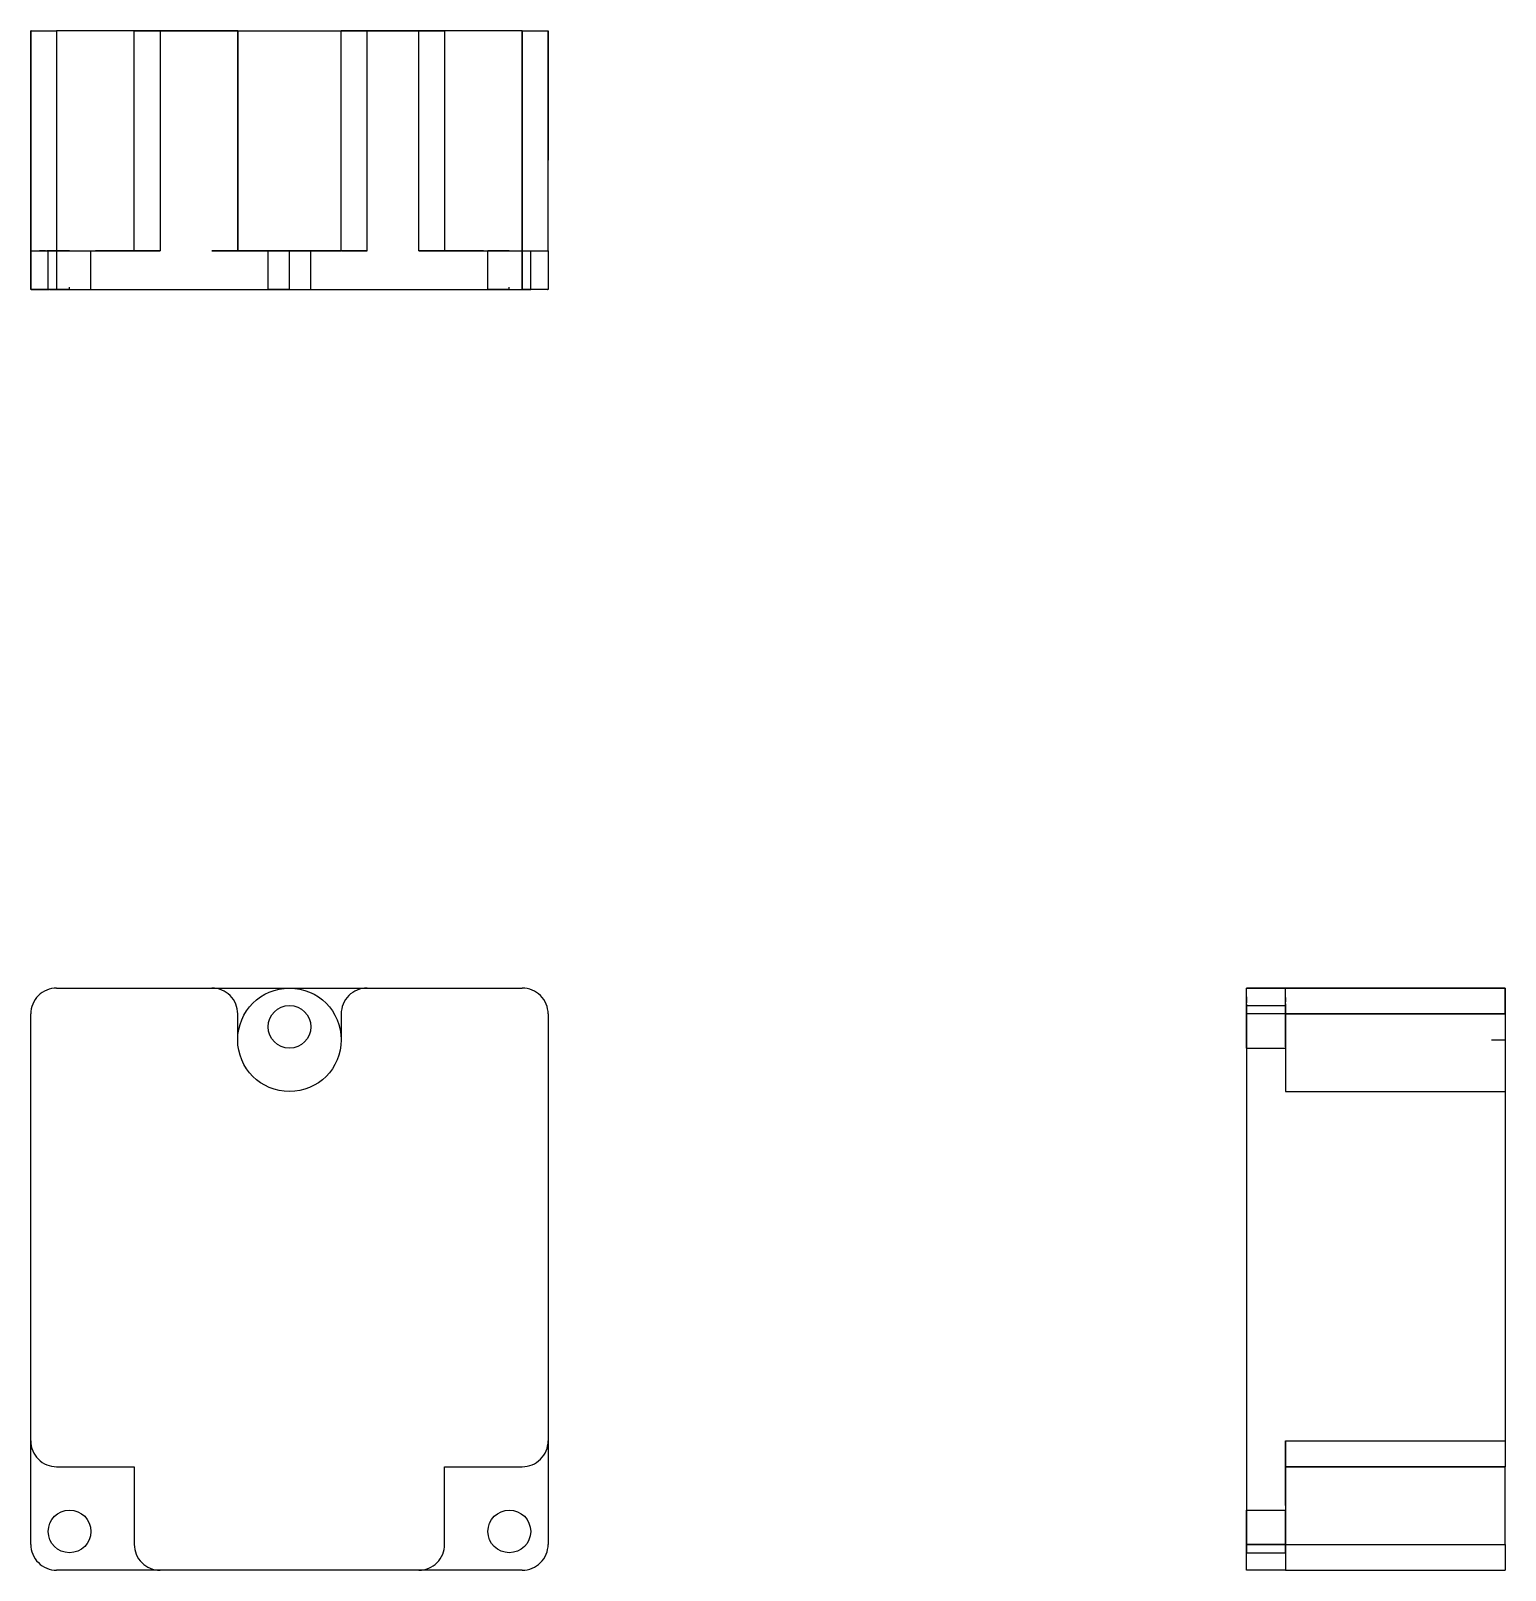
# Model space of a CAD drawing. Header units: millimetres. Extents: x 2 to 116, y 2 to 121.
import ezdxf

# ---------------------------------------------------------------- set-up
doc = ezdxf.new("R2010")
doc.units = ezdxf.units.MM
doc.layers.add('可见轮廓', color=7, linetype='Continuous')
doc.layers.add('隐藏线', color=5, linetype='Continuous')

msp = doc.modelspace()

# ---------------------------------------------------------------- linework, layer by layer
at = {"layer": '可见轮廓'}
for p, q in [((2, 112.5), (2, 121)), ((2, 121), (2.01, 121)), ((2, 121), (4, 121)), ((2, 121), (2, 101)), ((2, 104), (2, 121)), ((2.04, 121), (2.09, 121)), ((2.09, 121), (2.15, 121)), ((2.15, 121), (2.24, 121)), ((2.24, 121), (2.34, 121)), ((2.34, 121), (2.45, 121)), ((2.45, 121), (2.59, 121)), ((2.59, 121), (2.73, 121)), ((2.73, 121), (2.89, 121)), ((2.89, 121), (3.06, 121)), ((3.06, 121), (3.23, 121)), ((3.23, 121), (3.42, 121)), ((3.42, 121), (3.61, 121)), ((3.61, 121), (3.8, 121)), ((3.8, 121), (4, 121)), ((7, 121), (4, 121)), ((4, 121), (4, 112.5)), ((10, 121), (7, 121)), ((10, 121), (10.01, 121)), ((10, 112.5), (10, 121)), ((10, 121), (12, 121)), ((10, 104), (10, 121)), ((10.04, 121), (10.09, 121)), ((10.09, 121), (10.15, 121)), ((10.15, 121), (10.24, 121)), ((10.24, 121), (10.34, 121)), ((10.34, 121), (10.45, 121)), ((10.45, 121), (10.59, 121)), ((10.59, 121), (10.73, 121)), ((10.73, 121), (10.89, 121)), ((10.89, 121), (11.06, 121)), ((11.06, 121), (11.23, 121)), ((11.23, 121), (11.42, 121)), ((11.42, 121), (11.61, 121)), ((11.61, 121), (11.8, 121)), ((11.8, 121), (12, 121)), ((12, 121), (22, 121)), ((12, 121), (12, 112.5)), ((16, 121), (18, 121)), ((18, 121), (26, 121)), ((18, 104), (18, 121)), ((22, 121), (32, 121)), ((26, 121), (28, 121)), ((28, 104), (28, 121)), ((32, 121), (32.2, 121)), ((32, 112.5), (32, 121)), ((32, 121), (34, 121)), ((32, 104), (32, 121)), ((32.2, 121), (32.39, 121)), ((32.39, 121), (32.58, 121)), ((32.58, 121), (32.77, 121)), ((32.77, 121), (32.94, 121)), ((32.94, 121), (33.11, 121)), ((33.11, 121), (33.27, 121)), ((33.27, 121), (33.41, 121)), ((33.41, 121), (33.55, 121)), ((33.55, 121), (33.66, 121)), ((33.66, 121), (33.76, 121)), ((33.76, 121), (33.85, 121)), ((33.85, 121), (33.91, 121)), ((33.91, 121), (33.96, 121)), ((33.96, 121), (33.99, 121)), ((37, 121), (34, 121)), ((34, 121), (34, 112.5)), ((40, 121), (37, 121)), ((40, 121), (40.2, 121)), ((40, 112.5), (40, 121)), ((40, 121), (42, 121)), ((40, 121), (40, 101)), ((40, 104), (40, 121)), ((40.2, 121), (40.39, 121)), ((40.39, 121), (40.58, 121)), ((40.58, 121), (40.77, 121)), ((40.77, 121), (40.94, 121)), ((40.94, 121), (41.11, 121)), ((41.11, 121), (41.27, 121)), ((41.27, 121), (41.41, 121)), ((41.41, 121), (41.55, 121)), ((41.55, 121), (41.66, 121)), ((41.66, 121), (41.76, 121)), ((41.76, 121), (41.85, 121)), ((41.85, 121), (41.91, 121)), ((41.91, 121), (41.96, 121)), ((41.96, 121), (41.99, 121)), ((42, 111), (42, 121)), ((42, 121), (42, 112.5)), ((42, 104), (42, 121)), ((2, 111), (2, 112.5)), ((4, 112.5), (4, 104)), ((10, 104), (10, 112.5)), ((12, 112.5), (12, 111)), ((32, 111), (32, 112.5)), ((34, 112.5), (34, 104)), ((40, 104), (40, 112.5)), ((42, 112.5), (42, 111)), ((2, 104), (2, 111)), ((12, 111), (12, 104)), ((32, 104), (32, 111)), ((42, 104), (42, 111)), ((2, 104), (2, 101)), ((2, 102.5), (2, 104)), ((2, 104), (2.01, 104)), ((2.04, 104), (2.09, 104)), ((2.09, 104), (2.15, 104)), ((2.15, 104), (2.24, 104)), ((2.24, 104), (2.34, 104)), ((2.34, 104), (2.45, 104)), ((2.45, 104), (2.59, 104)), ((2.59, 104), (2.73, 104)), ((2.76, 104), (2.67, 104)), ((2.73, 104), (2.89, 104)), ((2.85, 104), (2.76, 104)), ((2.94, 104), (2.85, 104)), ((2.89, 104), (3.06, 104)), ((3.04, 104), (2.94, 104)), ((3.14, 104), (3.04, 104)), ((3.06, 104), (3.23, 104)), ((3.23, 104), (3.42, 104)), ((3.35, 104), (3.24, 104)), ((3.35, 104), (3.36, 104)), ((3.35, 102.5), (3.35, 104)), ((3.36, 104), (3.39, 104)), ((3.42, 104), (3.61, 104)), ((3.45, 104), (3.52, 104)), ((3.52, 104), (3.62, 104)), ((3.61, 104), (3.8, 104)), ((3.62, 104), (3.73, 104)), ((3.73, 104), (3.86, 104)), ((3.8, 104), (4, 104)), ((3.86, 104), (4, 104)), ((4, 104), (7, 104)), ((4, 104), (4, 102.5)), ((4, 104), (4, 101)), ((7, 104), (12, 104)), ((18, 104), (16, 104)), ((18, 104), (26, 104)), ((20.35, 103.81), (20.35, 104)), ((22, 101), (22, 104)), ((22, 103.81), (22, 104)), ((23.65, 103.81), (23.65, 104)), ((28, 104), (26, 104)), ((32, 104), (37, 104)), ((37, 104), (40, 104)), ((40, 104), (40.2, 104)), ((40, 102.5), (40, 104)), ((40.2, 104), (40.39, 104)), ((40.39, 104), (40.58, 104)), ((40.58, 104), (40.77, 104)), ((40.77, 104), (40.94, 104)), ((40.94, 104), (41.11, 104)), ((41.11, 104), (41.27, 104)), ((41.27, 104), (41.41, 104)), ((41.41, 104), (41.55, 104)), ((41.55, 104), (41.66, 104)), ((41.66, 104), (41.76, 104)), ((41.76, 104), (41.85, 104)), ((41.85, 104), (41.91, 104)), ((41.91, 104), (41.96, 104)), ((41.96, 104), (41.99, 104)), ((42, 104), (42, 102.5)), ((42, 104), (42, 101)), ((2, 101), (2, 102.5)), ((3.35, 101), (3.35, 102.5)), ((4, 102.5), (4, 101)), ((40, 101), (40, 102.5)), ((42, 102.5), (42, 101)), ((3.35, 101), (3.35, 101.19)), ((5, 101), (5, 101.19)), ((6.65, 101), (6.65, 101.19)), ((20.35, 101), (20.35, 101.19)), ((22, 101), (22, 101.19)), ((23.65, 101), (23.65, 101.19)), ((37.35, 101), (37.35, 101.19)), ((39, 101), (39, 101.19)), ((40.65, 101), (40.65, 101.19)), ((2, 101), (2.01, 101)), ((4, 101), (2, 101)), ((2.04, 101), (2.09, 101)), ((2.09, 101), (2.15, 101)), ((2.15, 101), (2.24, 101)), ((2.24, 101), (2.34, 101)), ((2.34, 101), (2.45, 101)), ((2.45, 101), (2.59, 101)), ((2.59, 101), (2.67, 101)), ((2.67, 101), (2.76, 101)), ((2.89, 101), (2.73, 101)), ((2.76, 101), (2.85, 101)), ((2.85, 101), (2.94, 101)), ((3.06, 101), (2.89, 101)), ((2.94, 101), (3.04, 101)), ((3.04, 101), (3.14, 101)), ((3.14, 101), (3.24, 101)), ((3.42, 101), (3.23, 101)), ((3.24, 101), (3.35, 101)), ((3.35, 101), (3.36, 101)), ((3.36, 101), (3.39, 101)), ((3.61, 101), (3.42, 101)), ((3.45, 101), (3.52, 101)), ((3.52, 101), (3.62, 101)), ((3.8, 101), (3.61, 101)), ((3.62, 101), (3.73, 101)), ((3.73, 101), (3.86, 101)), ((4, 101), (3.8, 101)), ((3.86, 101), (4, 101)), ((4, 101), (22, 101)), ((22, 101), (40, 101)), ((40.2, 101), (40, 101)), ((42, 101), (40, 101)), ((40.39, 101), (40.2, 101)), ((40.58, 101), (40.39, 101)), ((40.77, 101), (40.58, 101)), ((40.94, 101), (40.77, 101)), ((41.11, 101), (40.94, 101)), ((41.27, 101), (41.11, 101)), ((41.41, 101), (41.27, 101)), ((41.55, 101), (41.41, 101)), ((41.66, 101), (41.55, 101)), ((41.76, 101), (41.66, 101)), ((41.85, 101), (41.76, 101)), ((41.91, 101), (41.85, 101)), ((41.96, 101), (41.91, 101)), ((42, 101), (41.99, 101)), ((4, 47), (22, 47)), ((22, 47), (40, 47)), ((99, 47), (96, 47)), ((96, 47), (106, 47)), ((96, 45), (96, 47)), ((116, 47), (96, 47)), ((96, 46.96), (96, 46.99)), ((96, 46.91), (96, 46.96)), ((96, 46.85), (96, 46.91)), ((96, 46.76), (96, 46.85)), ((96, 46.66), (96, 46.76)), ((96, 46.55), (96, 46.66)), ((96, 46.41), (96, 46.55)), ((96, 46.27), (96, 46.41)), ((106, 47), (99, 47)), ((99, 47), (116, 47)), ((99, 46.96), (99, 46.99)), ((99, 46.91), (99, 46.96)), ((99, 46.85), (99, 46.91)), ((99, 46.76), (99, 46.85)), ((99, 46.66), (99, 46.76)), ((99, 46.55), (99, 46.66)), ((99, 46.41), (99, 46.55)), ((99, 46.33), (99, 46.41)), ((107.5, 47), (106, 47)), ((106, 47), (116, 47)), ((116, 47), (107.5, 47)), ((116, 47), (116, 45)), ((116, 46.96), (116, 46.99)), ((116, 46.91), (116, 46.96)), ((116, 46.85), (116, 46.91)), ((116, 46.76), (116, 46.85)), ((116, 46.66), (116, 46.76)), ((116, 46.55), (116, 46.66)), ((116, 46.41), (116, 46.55)), ((116, 46.27), (116, 46.41)), ((96, 46.33), (96, 46.24)), ((96, 46.11), (96, 46.27)), ((96, 46.24), (96, 46.15)), ((96, 46.15), (96, 46.06)), ((96, 45.94), (96, 46.11)), ((96, 46.06), (96, 45.96)), ((96, 45.96), (96, 45.86)), ((96, 45.77), (96, 45.94)), ((96, 45.58), (96, 45.77)), ((96, 45.76), (96, 45.65)), ((96, 45.65), (97.5, 45.65)), ((96, 45.64), (96, 45.65)), ((96, 45.65), (96, 42.35)), ((96, 45.65), (96.19, 45.65)), ((96, 45.55), (96, 45.61)), ((96, 45.39), (96, 45.58)), ((96, 45.48), (96, 45.55)), ((96, 45.38), (96, 45.48)), ((96, 45.2), (96, 45.39)), ((96, 45.27), (96, 45.38)), ((96, 45.14), (96, 45.27)), ((97.5, 45.65), (99, 45.65)), ((99, 46.24), (99, 46.33)), ((99, 46.27), (99, 46.11)), ((99, 46.15), (99, 46.24)), ((99, 46.06), (99, 46.15)), ((99, 46.11), (99, 45.94)), ((99, 45.96), (99, 46.06)), ((99, 45.86), (99, 45.96)), ((99, 45.76), (99, 45.86)), ((99, 45.77), (99, 45.58)), ((99, 45.65), (99, 45.76)), ((99, 45.64), (99, 45.65)), ((99, 45.55), (99, 45.61)), ((99, 45.58), (99, 45.39)), ((99, 45.48), (99, 45.55)), ((99, 45.38), (99, 45.48)), ((99, 45.39), (99, 45.2)), ((99, 45.27), (99, 45.38)), ((99, 45.14), (99, 45.27)), ((116, 46.11), (116, 46.27)), ((116, 45.94), (116, 46.11)), ((116, 45.77), (116, 45.94)), ((116, 45.58), (116, 45.77)), ((116, 45.39), (116, 45.58)), ((116, 45.2), (116, 45.39)), ((2, 24.5), (2, 45)), ((42, 45), (42, 24.5)), ((96, 45), (96, 45.2)), ((96, 45), (96, 45.14)), ((96, 45), (96, 24.5)), ((106, 45), (96, 45)), ((116, 45), (96, 45)), ((99, 45.2), (99, 45)), ((99, 45), (99, 45.14)), ((99, 45), (116, 45)), ((116, 45), (106, 45)), ((116, 45), (116, 45.2)), ((116, 45), (116, 24.5)), ((114.94, 43), (116, 43)), ((116, 43), (116, 39)), ((96, 42.35), (96.19, 42.35)), ((114.94, 39), (116, 39)), ((2, 4), (2, 24.5)), ((42, 24.5), (42, 4)), ((96, 24.5), (96, 4)), ((116, 24.5), (116, 12)), ((99, 12), (99, 7)), ((99, 12), (99, 11.8)), ((99, 12), (106, 12)), ((99, 10), (99, 12)), ((99, 12), (116, 12)), ((106, 12), (107.5, 12)), ((107.5, 12), (116, 12)), ((116, 12), (116, 11.8)), ((116, 12), (116, 10)), ((99, 11.8), (99, 11.61)), ((99, 11.61), (99, 11.42)), ((99, 11.42), (99, 11.23)), ((99, 11.23), (99, 11.06)), ((99, 11.06), (99, 10.89)), ((99, 10.89), (99, 10.73)), ((99, 10.73), (99, 10.59)), ((116, 11.8), (116, 11.61)), ((116, 11.61), (116, 11.42)), ((116, 11.42), (116, 11.23)), ((116, 11.23), (116, 11.06)), ((116, 11.06), (116, 10.89)), ((116, 10.89), (116, 10.73)), ((116, 10.73), (116, 10.59)), ((107.5, 10), (99, 10)), ((99, 10), (116, 10)), ((116, 10), (107.5, 10)), ((116, 10.59), (116, 10.45)), ((116, 10.45), (116, 10.34)), ((116, 10.34), (116, 10.24)), ((116, 10.24), (116, 10.15)), ((116, 10.15), (116, 10.09)), ((116, 10.09), (116, 10.04)), ((116, 10.04), (116, 10.01)), ((116, 7), (116, 10)), ((96, 6.65), (96, 3.35)), ((96, 6.65), (96, 3.35)), ((96, 6.65), (96.19, 6.65)), ((98.81, 6.65), (99, 6.65)), ((99, 7), (99, 4)), ((99, 6.65), (99, 3.35)), ((116, 4), (116, 7)), ((96, 3.8), (96, 4)), ((96, 4), (97.5, 4)), ((96, 2), (96, 4)), ((99, 4), (96, 4)), ((96, 3.61), (96, 3.8)), ((96, 3.42), (96, 3.61)), ((97.5, 4), (99, 4)), ((99, 4), (99, 3.8)), ((99, 4), (107.5, 4)), ((99, 4), (99, 2)), ((99, 4), (116, 4)), ((99, 3.8), (99, 3.61)), ((99, 3.61), (99, 3.42)), ((107.5, 4), (116, 4)), ((116, 4), (116, 3.8)), ((116, 4), (116, 2)), ((116, 3.8), (116, 3.61)), ((116, 3.61), (116, 3.42)), ((96, 3.23), (96, 3.42)), ((96, 3.35), (96.19, 3.35)), ((96, 3.35), (96.19, 3.35)), ((96, 3.06), (96, 3.23)), ((96, 2.89), (96, 3.06)), ((96, 2.73), (96, 2.89)), ((96, 2.59), (96, 2.73)), ((96, 2.45), (96, 2.59)), ((96, 2.34), (96, 2.45)), ((98.81, 3.35), (99, 3.35)), ((99, 3.42), (99, 3.23)), ((99, 3.23), (99, 3.06)), ((99, 3.06), (99, 2.89)), ((99, 2.89), (99, 2.73)), ((99, 2.73), (99, 2.59)), ((99, 2.59), (99, 2.45)), ((99, 2.45), (99, 2.34)), ((116, 3.42), (116, 3.23)), ((116, 3.23), (116, 3.06)), ((116, 3.06), (116, 2.89)), ((116, 2.89), (116, 2.73)), ((116, 2.73), (116, 2.59)), ((116, 2.59), (116, 2.45)), ((116, 2.45), (116, 2.34)), ((22, 2), (4, 2)), ((40, 2), (22, 2)), ((96, 2.24), (96, 2.34)), ((96, 2.15), (96, 2.24)), ((96, 2.09), (96, 2.15)), ((96, 2.04), (96, 2.09)), ((96, 2), (96, 2.01)), ((97.5, 2), (96, 2)), ((99, 2), (96, 2)), ((99, 2), (97.5, 2)), ((99, 2.34), (99, 2.24)), ((99, 2.24), (99, 2.15)), ((99, 2.15), (99, 2.09)), ((99, 2.09), (99, 2.04)), ((99, 2.04), (99, 2.01)), ((99, 2), (106, 2)), ((99, 2), (116, 2)), ((106, 2), (107.5, 2)), ((107.5, 2), (116, 2)), ((116, 2.34), (116, 2.24)), ((116, 2.24), (116, 2.15)), ((116, 2.15), (116, 2.09)), ((116, 2.09), (116, 2.04)), ((116, 2.04), (116, 2.01))]:
    msp.add_line(p, q, dxfattribs=at)
for centre in [(22, 44), (5, 5), (39, 5)]:
    msp.add_circle(centre, 1.65, dxfattribs=at)
for centre, start, end in [((4, 45), 135, 180), ((4, 45), 90, 135), ((40, 45), 45, 90), ((40, 45), 0, 45), ((4, 4), 180, -135), ((40, 4), -45, 0), ((4, 4), -135, -90), ((40, 4), -90, -45)]:
    msp.add_arc(centre, 2, start, end, dxfattribs=at)
at = {"layer": '隐藏线'}
for p, q in [((2, 121), (2, 111)), ((2.04, 121), (2.01, 121)), ((16, 121), (4, 121)), ((16.2, 121), (16, 121)), ((16.39, 121), (16.2, 121)), ((16.58, 121), (16.39, 121)), ((16.77, 121), (16.58, 121)), ((16.94, 121), (16.77, 121)), ((17.11, 121), (16.94, 121)), ((17.27, 121), (17.11, 121)), ((17.41, 121), (17.27, 121)), ((17.55, 121), (17.41, 121)), ((17.66, 121), (17.55, 121)), ((17.76, 121), (17.66, 121)), ((17.85, 121), (17.76, 121)), ((17.91, 121), (17.85, 121)), ((17.96, 121), (17.91, 121)), ((18, 121), (17.99, 121)), ((18, 121), (18.08, 121)), ((18, 121), (18, 112.5)), ((18.08, 121), (18.31, 121)), ((18.31, 121), (18.68, 121)), ((18.68, 121), (19.17, 121)), ((19.17, 121), (19.78, 121)), ((19.78, 121), (20.47, 121)), ((20.47, 121), (21.22, 121)), ((21.22, 121), (22, 121)), ((22, 121), (22.78, 121)), ((22.78, 121), (23.53, 121)), ((23.53, 121), (24.22, 121)), ((24.22, 121), (24.83, 121)), ((24.83, 121), (25.32, 121)), ((25.32, 121), (25.69, 121)), ((25.69, 121), (25.92, 121)), ((25.92, 121), (26, 121)), ((26, 112.5), (26, 121)), ((26.04, 121), (26.01, 121)), ((26.09, 121), (26.04, 121)), ((26.15, 121), (26.09, 121)), ((26.24, 121), (26.15, 121)), ((26.34, 121), (26.24, 121)), ((26.45, 121), (26.34, 121)), ((26.59, 121), (26.45, 121)), ((26.73, 121), (26.59, 121)), ((26.89, 121), (26.73, 121)), ((27.06, 121), (26.89, 121)), ((27.23, 121), (27.06, 121)), ((27.42, 121), (27.23, 121)), ((27.61, 121), (27.42, 121)), ((27.8, 121), (27.61, 121)), ((28, 121), (27.8, 121)), ((40, 121), (28, 121)), ((18, 112.5), (18, 104)), ((26, 104), (26, 112.5)), ((3.38, 104), (3.35, 104)), ((3.48, 104), (3.38, 104)), ((3.63, 104), (3.48, 104)), ((3.67, 104), (3.59, 104)), ((3.83, 104), (3.63, 104)), ((3.75, 104), (3.67, 104)), ((3.83, 104), (3.75, 104)), ((4.08, 104), (3.83, 104)), ((3.92, 104), (3.83, 104)), ((4, 104), (3.92, 104)), ((4, 104), (4.11, 104)), ((4.37, 104), (4.08, 104)), ((4.11, 104), (4.23, 104)), ((4.23, 104), (4.35, 104)), ((4.35, 104), (4.47, 104)), ((4.68, 104), (4.37, 104)), ((4.47, 104), (4.6, 104)), ((4.6, 104), (4.73, 104)), ((5, 104), (4.68, 104)), ((4.73, 104), (4.87, 104)), ((4.87, 104), (5, 104)), ((5, 104), (5.32, 104)), ((5.32, 104), (5.63, 104)), ((5.63, 104), (5.92, 104)), ((5.92, 104), (6.17, 104)), ((6.17, 104), (6.37, 104)), ((6.37, 104), (6.52, 104)), ((6.52, 104), (6.62, 104)), ((6.62, 104), (6.65, 104)), ((6.65, 102.5), (6.65, 104)), ((10, 104), (7, 104)), ((10.04, 104), (10.01, 104)), ((10.09, 104), (10.04, 104)), ((10.15, 104), (10.09, 104)), ((10.24, 104), (10.15, 104)), ((10.34, 104), (10.24, 104)), ((10.45, 104), (10.34, 104)), ((10.59, 104), (10.45, 104)), ((10.73, 104), (10.59, 104)), ((10.89, 104), (10.73, 104)), ((11.06, 104), (10.89, 104)), ((11.23, 104), (11.06, 104)), ((11.42, 104), (11.23, 104)), ((11.61, 104), (11.42, 104)), ((11.8, 104), (11.61, 104)), ((12, 104), (11.8, 104)), ((22, 104), (16, 104)), ((16, 104), (16.2, 104)), ((16.2, 104), (16.39, 104)), ((16.39, 104), (16.58, 104)), ((16.58, 104), (16.77, 104)), ((16.77, 104), (16.94, 104)), ((16.94, 104), (17.11, 104)), ((17.11, 104), (17.27, 104)), ((17.27, 104), (17.41, 104)), ((17.41, 104), (17.55, 104)), ((17.55, 104), (17.66, 104)), ((17.66, 104), (17.76, 104)), ((17.76, 104), (17.85, 104)), ((17.85, 104), (17.91, 104)), ((17.91, 104), (17.96, 104)), ((17.96, 104), (17.99, 104)), ((18, 104), (18.08, 104)), ((18.08, 104), (18.31, 104)), ((18.31, 104), (18.68, 104)), ((18.68, 104), (19.17, 104)), ((19.17, 104), (19.78, 104)), ((19.78, 104), (20.47, 104)), ((20.38, 104), (20.35, 104)), ((20.35, 102.5), (20.35, 104)), ((20.36, 104), (20.37, 104)), ((20.48, 104), (20.38, 104)), ((20.47, 104), (21.22, 104)), ((20.63, 104), (20.48, 104)), ((20.49, 104), (20.54, 104)), ((20.61, 104), (20.69, 104)), ((20.83, 104), (20.63, 104)), ((20.69, 104), (20.81, 104)), ((20.81, 104), (20.95, 104)), ((21.08, 104), (20.83, 104)), ((20.95, 104), (21.1, 104)), ((21.37, 104), (21.08, 104)), ((21.1, 104), (21.27, 104)), ((21.22, 104), (22, 104)), ((21.27, 104), (21.44, 104)), ((21.68, 104), (21.37, 104)), ((21.44, 104), (21.62, 104)), ((21.62, 104), (21.81, 104)), ((22, 104), (21.68, 104)), ((21.81, 104), (22, 104)), ((22, 104), (22.19, 104)), ((22.32, 104), (22, 104)), ((22, 104), (22.78, 104)), ((28, 104), (22, 104)), ((22.19, 104), (22.38, 104)), ((22.63, 104), (22.32, 104)), ((22.38, 104), (22.56, 104)), ((22.56, 104), (22.73, 104)), ((22.92, 104), (22.63, 104)), ((22.73, 104), (22.9, 104)), ((22.78, 104), (23.53, 104)), ((22.9, 104), (23.05, 104)), ((23.17, 104), (22.92, 104)), ((23.05, 104), (23.19, 104)), ((23.37, 104), (23.17, 104)), ((23.19, 104), (23.31, 104)), ((23.31, 104), (23.39, 104)), ((23.39, 104), (23.46, 104)), ((23.46, 104), (23.51, 104)), ((23.51, 104), (23.56, 104)), ((23.53, 104), (24.22, 104)), ((23.56, 104), (23.6, 104)), ((23.65, 102.5), (23.65, 104)), ((24.22, 104), (24.83, 104)), ((24.83, 104), (25.32, 104)), ((25.32, 104), (25.69, 104)), ((25.69, 104), (25.92, 104)), ((25.92, 104), (26, 104)), ((26, 104), (26.01, 104)), ((26.04, 104), (26.09, 104)), ((26.09, 104), (26.15, 104)), ((26.15, 104), (26.24, 104)), ((26.24, 104), (26.34, 104)), ((26.34, 104), (26.45, 104)), ((26.45, 104), (26.59, 104)), ((26.59, 104), (26.73, 104)), ((26.73, 104), (26.89, 104)), ((26.89, 104), (27.06, 104)), ((27.06, 104), (27.23, 104)), ((27.23, 104), (27.42, 104)), ((27.42, 104), (27.61, 104)), ((27.61, 104), (27.8, 104)), ((27.8, 104), (28, 104)), ((32.2, 104), (32, 104)), ((32.39, 104), (32.2, 104)), ((32.58, 104), (32.39, 104)), ((32.77, 104), (32.58, 104)), ((32.94, 104), (32.77, 104)), ((33.11, 104), (32.94, 104)), ((33.27, 104), (33.11, 104)), ((33.41, 104), (33.27, 104)), ((33.55, 104), (33.41, 104)), ((33.66, 104), (33.55, 104)), ((33.76, 104), (33.66, 104)), ((33.85, 104), (33.76, 104)), ((33.91, 104), (33.85, 104)), ((33.96, 104), (33.91, 104)), ((34, 104), (33.99, 104)), ((37, 104), (34, 104)), ((37.38, 104), (37.35, 104)), ((37.35, 102.5), (37.35, 104)), ((37.48, 104), (37.38, 104)), ((37.63, 104), (37.48, 104)), ((37.83, 104), (37.63, 104)), ((38.08, 104), (37.83, 104)), ((38.37, 104), (38.08, 104)), ((38.68, 104), (38.37, 104)), ((39, 104), (38.68, 104)), ((39, 104), (39.32, 104)), ((39.32, 104), (39.63, 104)), ((39.63, 104), (39.92, 104)), ((39.92, 104), (40.17, 104)), ((40.17, 104), (40.37, 104)), ((40.37, 104), (40.52, 104)), ((40.52, 104), (40.62, 104)), ((40.62, 104), (40.65, 104)), ((40.65, 102.5), (40.65, 104)), ((42, 104), (41.99, 104)), ((6.65, 101), (6.65, 102.5)), ((20.35, 101), (20.35, 102.5)), ((23.65, 101), (23.65, 102.5)), ((37.35, 101), (37.35, 102.5)), ((40.65, 101), (40.65, 102.5)), ((3.38, 101), (3.35, 101)), ((3.48, 101), (3.38, 101)), ((3.63, 101), (3.48, 101)), ((3.59, 101), (3.67, 101)), ((3.83, 101), (3.63, 101)), ((3.67, 101), (3.75, 101)), ((3.75, 101), (3.83, 101)), ((4.08, 101), (3.83, 101)), ((3.83, 101), (3.92, 101)), ((3.92, 101), (4, 101)), ((4, 101), (4.11, 101)), ((4.37, 101), (4.08, 101)), ((4.11, 101), (4.23, 101)), ((4.23, 101), (4.35, 101)), ((4.35, 101), (4.47, 101)), ((4.68, 101), (4.37, 101)), ((4.47, 101), (4.6, 101)), ((4.6, 101), (4.73, 101)), ((5, 101), (4.68, 101)), ((4.73, 101), (4.87, 101)), ((4.87, 101), (5, 101)), ((5, 101), (5.32, 101)), ((5.32, 101), (5.63, 101)), ((5.63, 101), (5.92, 101)), ((5.92, 101), (6.17, 101)), ((6.17, 101), (6.37, 101)), ((6.37, 101), (6.52, 101)), ((6.52, 101), (6.62, 101)), ((6.62, 101), (6.65, 101)), ((20.38, 101), (20.35, 101)), ((20.48, 101), (20.38, 101)), ((20.63, 101), (20.48, 101)), ((20.83, 101), (20.63, 101)), ((21.08, 101), (20.83, 101)), ((21.37, 101), (21.08, 101)), ((21.68, 101), (21.37, 101)), ((22, 101), (21.68, 101)), ((22, 101), (22.32, 101)), ((22.32, 101), (22.63, 101)), ((22.63, 101), (22.92, 101)), ((22.92, 101), (23.17, 101)), ((23.17, 101), (23.37, 101)), ((23.37, 101), (23.52, 101)), ((23.52, 101), (23.62, 101)), ((23.62, 101), (23.65, 101)), ((37.38, 101), (37.35, 101)), ((37.48, 101), (37.38, 101)), ((37.63, 101), (37.48, 101)), ((37.83, 101), (37.63, 101)), ((38.08, 101), (37.83, 101)), ((38.37, 101), (38.08, 101)), ((38.68, 101), (38.37, 101)), ((39, 101), (38.68, 101)), ((39, 101), (39.32, 101)), ((39.32, 101), (39.63, 101)), ((39.63, 101), (39.92, 101)), ((39.92, 101), (40.17, 101)), ((40.17, 101), (40.37, 101)), ((40.37, 101), (40.52, 101)), ((40.52, 101), (40.62, 101)), ((40.62, 101), (40.65, 101)), ((41.96, 101), (41.99, 101)), ((4, 47), (16, 47)), ((16, 47), (22, 47)), ((22, 47), (28, 47)), ((28, 47), (40, 47)), ((96, 45.65), (96, 45.57)), ((96, 45.57), (96, 45.49)), ((96, 45.49), (96, 45.41)), ((96, 45.41), (96, 45.33)), ((96, 45.33), (96, 45.25)), ((96, 45.25), (96, 45.17)), ((99, 45.57), (99, 45.65)), ((99, 45.49), (99, 45.57)), ((99, 45.41), (99, 45.49)), ((99, 45.33), (99, 45.41)), ((99, 45.25), (99, 45.33)), ((99, 45.17), (99, 45.25)), ((18, 44), (18, 45)), ((26, 45), (26, 44)), ((96, 45.17), (96, 45.08)), ((96, 45.08), (96, 45)), ((96, 44.89), (96, 45)), ((96, 44.77), (96, 44.89)), ((96, 44.65), (96, 44.77)), ((96, 44.53), (96, 44.65)), ((96, 44.4), (96, 44.53)), ((96, 44.27), (96, 44.4)), ((96, 44.13), (96, 44.27)), ((96, 44), (96, 44.13)), ((99, 45.08), (99, 45.17)), ((99, 45), (99, 45.08)), ((99, 44.89), (99, 45)), ((99, 45), (99, 44)), ((99, 44.77), (99, 44.89)), ((99, 44.65), (99, 44.77)), ((99, 44.53), (99, 44.65)), ((99, 44.4), (99, 44.53)), ((99, 44.27), (99, 44.4)), ((99, 44.13), (99, 44.27)), ((99, 44), (99, 44.13)), ((116, 45), (116, 44)), ((18, 43), (18, 44)), ((26, 44), (26, 43)), ((96, 43.68), (96, 44)), ((96, 43.37), (96, 43.68)), ((96, 43.08), (96, 43.37)), ((96, 42.83), (96, 43.08)), ((99, 43.87), (99, 44)), ((99, 44), (99, 43)), ((99, 43.73), (99, 43.87)), ((99, 43.6), (99, 43.73)), ((99, 43.47), (99, 43.6)), ((99, 43.35), (99, 43.47)), ((99, 43.23), (99, 43.35)), ((99, 43.11), (99, 43.23)), ((99, 43), (99, 43.11)), ((99, 42.86), (99, 43)), ((99, 43), (99, 42.22)), ((99, 42.73), (99, 42.86)), ((116, 44), (116, 43)), ((116, 43), (116, 42.22)), ((96, 42.63), (96, 42.83)), ((96, 42.48), (96, 42.63)), ((96, 42.38), (96, 42.48)), ((96, 42.35), (96, 42.38)), ((96, 42.35), (97.5, 42.35)), ((97.5, 42.35), (99, 42.35)), ((99, 42.62), (99, 42.73)), ((99, 42.52), (99, 42.62)), ((99, 42.45), (99, 42.52)), ((99, 42.35), (99, 42.36)), ((99, 42.22), (99, 41.47)), ((116, 42.22), (116, 41.47)), ((99, 41.47), (99, 40.78)), ((99, 40.78), (99, 40.17)), ((116, 41.47), (116, 40.78)), ((116, 40.78), (116, 40.17)), ((99, 40.17), (99, 39.68)), ((99, 39.68), (99, 39.31)), ((99, 39.31), (99, 39.08)), ((116, 40.17), (116, 39.68)), ((116, 39.68), (116, 39.31)), ((116, 39.31), (116, 39.08)), ((99, 39.08), (99, 39)), ((99, 39), (107.5, 39)), ((107.5, 39), (116, 39)), ((116, 39.08), (116, 39)), ((2, 12), (2, 24.5)), ((42, 24.5), (42, 12)), ((2, 7), (2, 12)), ((42, 12), (42, 7)), ((4, 10), (7, 10)), ((7, 10), (10, 10)), ((10, 10), (10, 7)), ((34, 10), (37, 10)), ((34, 7), (34, 10)), ((37, 10), (40, 10)), ((99, 10.45), (99, 10.59)), ((99, 10.34), (99, 10.45)), ((99, 10.24), (99, 10.34)), ((99, 10.15), (99, 10.24)), ((99, 10.09), (99, 10.15)), ((99, 10.04), (99, 10.09)), ((99, 10), (99, 10.01)), ((99, 7), (99, 10)), ((2, 4), (2, 7)), ((10, 7), (10, 4)), ((34, 4), (34, 7)), ((42, 7), (42, 4)), ((96, 6.65), (97.5, 6.65)), ((96, 6.62), (96, 6.65)), ((96, 6.52), (96, 6.62)), ((96, 6.37), (96, 6.52)), ((96, 6.17), (96, 6.37)), ((96, 5.92), (96, 6.17)), ((97.5, 6.65), (99, 6.65)), ((99, 6.62), (99, 6.65)), ((99, 6.52), (99, 6.62)), ((99, 6.37), (99, 6.52)), ((99, 6.17), (99, 6.37)), ((99, 5.92), (99, 6.17)), ((96, 5.63), (96, 5.92)), ((96, 5.32), (96, 5.63)), ((96, 5), (96, 5.32)), ((96, 4.68), (96, 5)), ((99, 5.63), (99, 5.92)), ((99, 5.32), (99, 5.63)), ((99, 5), (99, 5.32)), ((99, 4.68), (99, 5)), ((96, 4.37), (96, 4.68)), ((96, 4.08), (96, 4.37)), ((96, 3.83), (96, 4.08)), ((96, 3.63), (96, 3.83)), ((96, 3.48), (96, 3.63)), ((99, 4.37), (99, 4.68)), ((99, 4.08), (99, 4.37)), ((99, 3.83), (99, 4.08)), ((99, 3.63), (99, 3.83)), ((99, 3.48), (99, 3.63)), ((96, 3.38), (96, 3.48)), ((96, 3.35), (96, 3.38)), ((96, 3.35), (96, 3.38)), ((96, 3.35), (97.5, 3.35)), ((96, 3.35), (97.5, 3.35)), ((97.5, 3.35), (99, 3.35)), ((97.5, 3.35), (99, 3.35)), ((99, 3.38), (99, 3.48)), ((99, 3.35), (99, 3.38)), ((99, 3.35), (99, 3.38)), ((7, 2), (4, 2)), ((12, 2), (7, 2)), ((22, 2), (12, 2)), ((32, 2), (22, 2)), ((37, 2), (32, 2)), ((40, 2), (37, 2)), ((96, 2.04), (96, 2.01)), ((99, 2), (99, 2.01))]:
    msp.add_line(p, q, dxfattribs=at)
msp.add_circle((22, 43), 4, dxfattribs=at)
for centre, start, end in [((16, 45), 45, 90), ((16, 45), 45, 90), ((16, 45), 0, 45), ((16, 45), 0, 45), ((28, 45), 135, 180), ((28, 45), 135, 180), ((28, 45), 90, 135), ((28, 45), 90, 135), ((4, 12), 180, -135), ((4, 12), 180, -135), ((40, 12), -45, 0), ((40, 12), -45, 0), ((4, 12), -135, -90), ((4, 12), -135, -90), ((40, 12), -90, -45), ((40, 12), -90, -45), ((12, 4), 180, -135), ((12, 4), 180, -135), ((32, 4), -45, 0), ((32, 4), -45, 0), ((12, 4), -135, -90), ((12, 4), -135, -90), ((32, 4), -90, -45), ((32, 4), -90, -45)]:
    msp.add_arc(centre, 2, start, end, dxfattribs=at)

doc.saveas('drawing.dxf')
